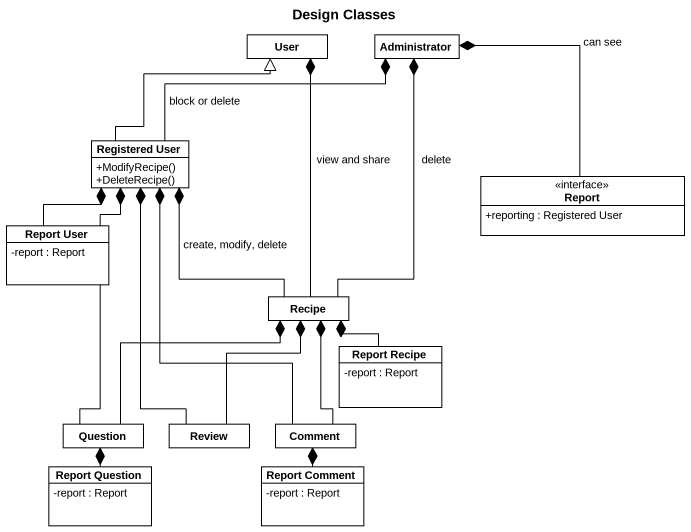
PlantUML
@startuml
title Design Classes
hide circle
hide empty members
skinparam classAttributeIconSize 0
class User
class Administrator
class "Registered User" as Registered_User {
  +ModifyRecipe()
  +DeleteRecipe()
}
interface Report {
  +reporting : Registered User
}
class "Report User" as Report_User {
  -report : Report
}
class Recipe
class "Report Recipe" as Report_Recipe {
  -report : Report
}
class Question
class Review
class Comment
class "Report Question" as Report_Question {
  -report : Report
}
class "Report Comment" as Report_Comment {
  -report : Report
}
User *-- Recipe : view and share
Administrator *-left- Registered_User : block or delete
Administrator *-- Report : can see
Administrator *-- Recipe : delete
Registered_User -up-|> User
Registered_User *-- Report_User
Registered_User *-- Recipe : create, modify, delete
Registered_User *-- Question
Registered_User *-- Review
Registered_User *-- Comment
Recipe *-- Report_Recipe
Recipe *-- Question
Recipe *-- Review
Recipe *-- Comment
Question *-- Report_Question
Comment *-- Report_Comment
@enduml
